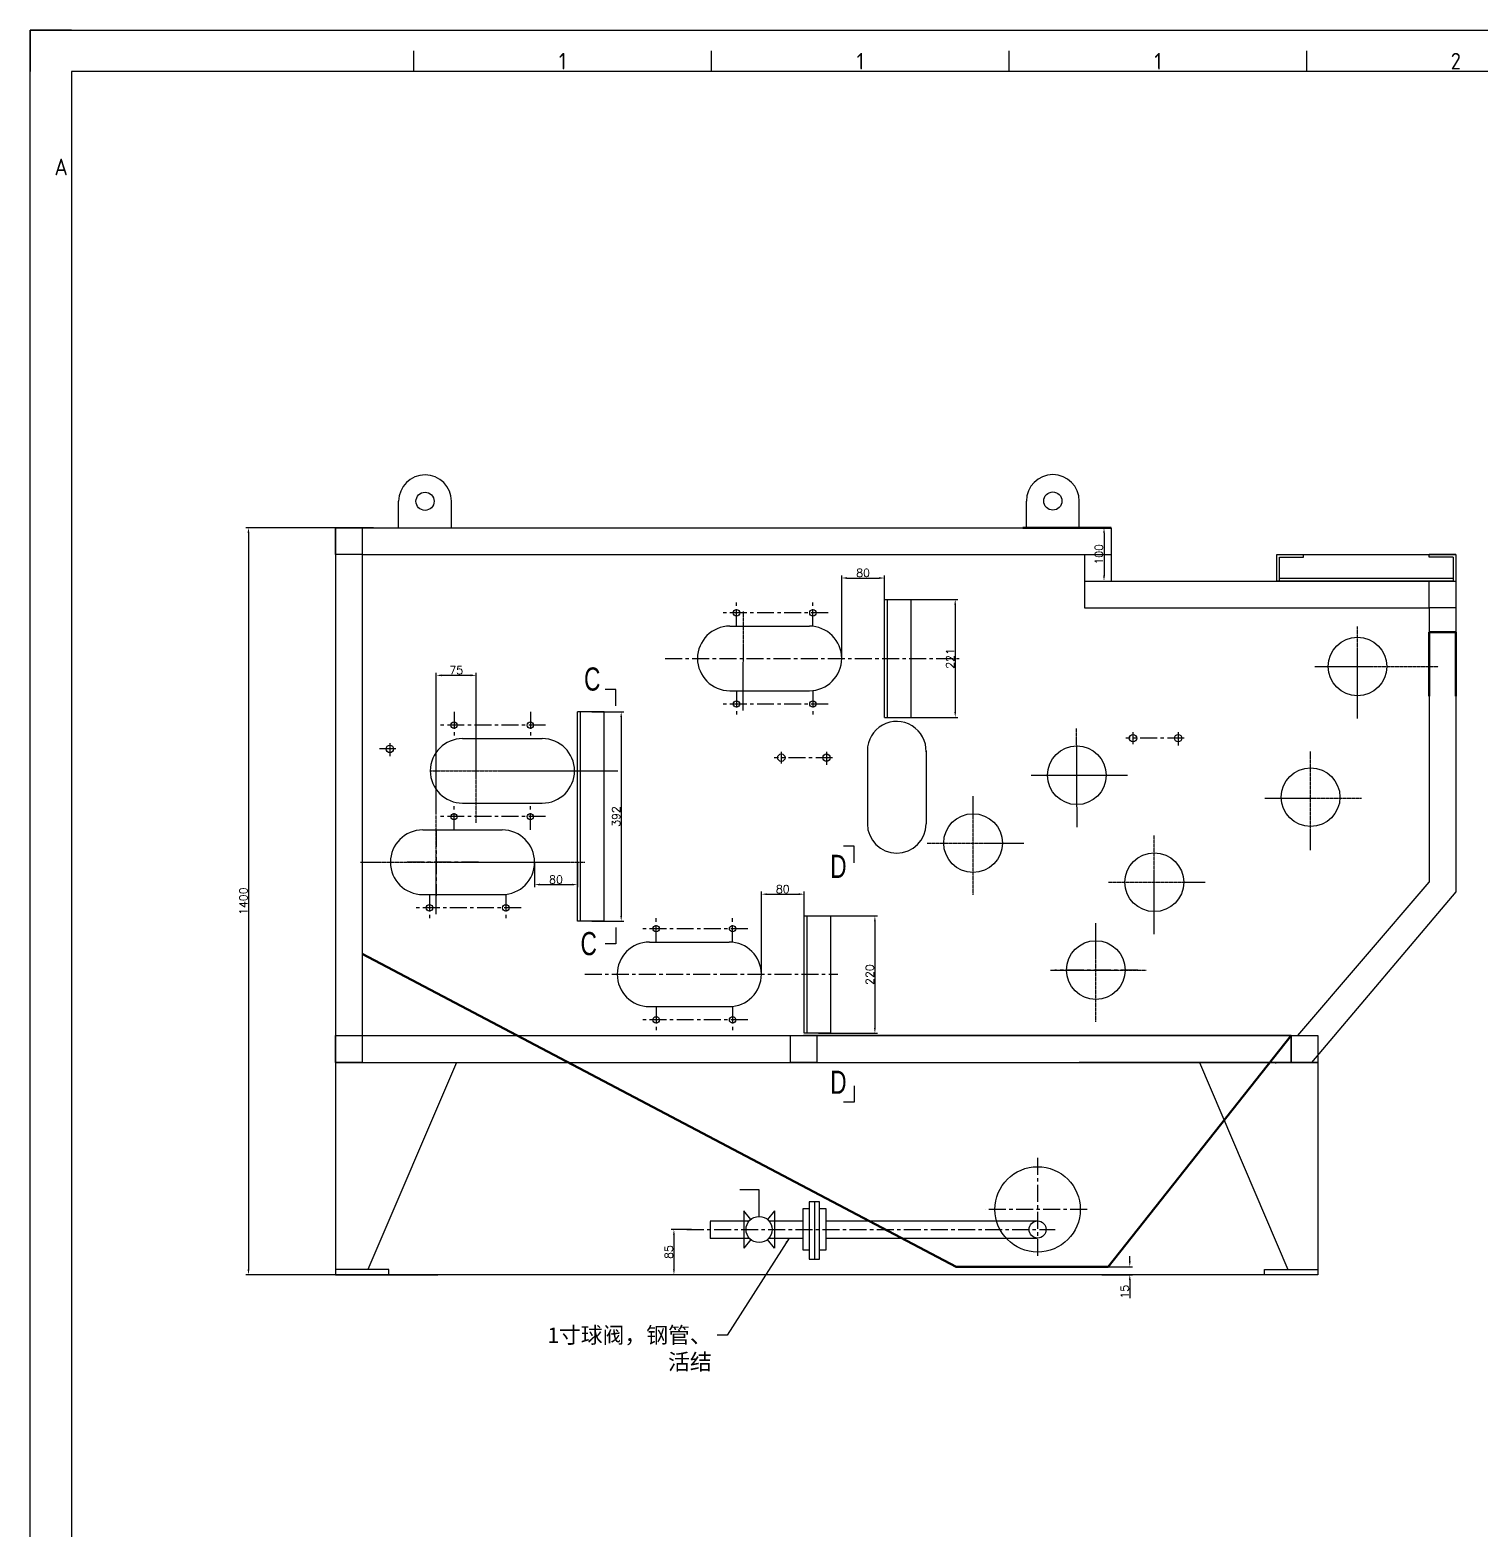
# Model space of a CAD drawing. Header units: inches. Extents: x -166203 to -65610, y -6981 to 11093.
# Drawn here: x -84810 to -82089, y 3787 to 6600 of the extents above; entities that cross this region are included whole.
import ezdxf
from ezdxf.enums import TextEntityAlignment as Align

# ---------------------------------------------------------------- set-up
doc = ezdxf.new("R2010")
doc.units = ezdxf.units.IN
doc.header["$MEASUREMENT"] = 0
doc.linetypes.add('CENTERX2', pattern=[101.6, 63.5, -12.7, 12.7, -12.7])
doc.linetypes.add('HIDDEN2', pattern=[0.1875, 0.125, -0.0625])
doc.layers.get('0').update_dxf_attribs({"lineweight": 25})
doc.layers.get('Defpoints').update_dxf_attribs({"color": 5})
doc.layers.add('BODY', color=4, linetype='Continuous', lineweight=50)
for name, color, linetype in [('FRAME035', 2, 'Continuous'), ('ZHU', 7, 'Continuous'), ('中心线', 1, 'CENTERX2'), ('细线', 30, 'Continuous'), ('虚线', 3, 'HIDDEN2')]:
    doc.layers.add(name, color=color, linetype=linetype)
doc.styles.add('ISOCP', font='isocp.shx')
doc.styles.get("Standard").update_dxf_attribs({"font": 'txt.shx', "bigfont": 'whgtxt.shx'})
doc.styles.add('宋体', font='txt.shx', dxfattribs={"width": 0.7, "bigfont": 'whgtxt.shx'})
doc.dimstyles.get("Standard").update_dxf_attribs({"dimtxt": 15, "dimasz": 10, "dimexe": 5, "dimexo": 2, "dimgap": 2, "dimtad": 1, "dimdec": 0, "dimzin": 0, "dimdsep": 46, "dimtxsty": 'Standard', "dimcen": 0.09, "dimclrd": 4, "dimclre": 4, "dimclrt": 4, "dimadec": 1, "dimazin": 0, "dimtfac": 1, "dimtdec": 0, "dimtofl": 0, "dimtmove": 0, "dimatfit": 3, "dimfxl": 0, "dimtolj": 1, "dimtzin": 0, "dimarcsym": 0})

# ---------------------------------------------------------------- blocks, each defined once
blk = doc.blocks.new('*D96')
at = {"layer": 'BODY', "color": 4, "lineweight": -2, "ltscale": 0.5}
for p, q in [((-84048.8, 5130.2), (-84048.8, 5395.8)), ((-83984, 5390.8), (-84038.8, 5390.8)), ((-83974, 5296.1), (-83974, 5395.8))]:
    blk.add_line(p, q, dxfattribs=at)
at = {"layer": 'BODY', "color": 4, "ltscale": 0.5}
for points in [[(-84038.8, 5392.5), (-84038.8, 5389.1), (-84048.8, 5390.8)], [(-83984, 5392.5), (-83984, 5389.1), (-83974, 5390.8)]]:
    blk.add_solid(points, dxfattribs=at)
at = {"layer": 'Defpoints', "color": 0, "ltscale": 0.5}
for p in [(-84048.8, 5390.8), (-83974, 5294.1), (-84048.8, 5128.2)]:
    blk.add_point(p, dxfattribs=at)
at = {"layer": 'BODY', "color": 4, "ltscale": 0.5, "insert": (-84011.4, 5400.3), "char_height": 15, "attachment_point": 5}
blk.add_mtext('\\A1;75', dxfattribs=at)
blk = doc.blocks.new('*D97')
at = {"color": 4, "lineweight": -2, "ltscale": 0.5}
for p, q in [((-82801.4, 4282.4), (-82744.1, 4282.4)), ((-82749.1, 4292.4), (-82749.1, 4302.4)), ((-82801.4, 4267.5), (-82744.1, 4267.5)), ((-82749.1, 4257.5), (-82749.1, 4223.5))]:
    blk.add_line(p, q, dxfattribs=at)
at = {"color": 4, "ltscale": 0.5}
for points in [[(-82750.8, 4292.4), (-82747.4, 4292.4), (-82749.1, 4282.4)], [(-82750.8, 4257.5), (-82747.4, 4257.5), (-82749.1, 4267.5)]]:
    blk.add_solid(points, dxfattribs=at)
at = {"layer": 'Defpoints', "color": 0, "ltscale": 0.5}
for p in [(-82803.4, 4282.4), (-82803.4, 4267.5), (-82749.1, 4267.5)]:
    blk.add_point(p, dxfattribs=at)
at = {"color": 4, "ltscale": 0.5, "insert": (-82758.6, 4235.5), "char_height": 15, "attachment_point": 5, "rotation": 90}
blk.add_mtext('\\A1;15', dxfattribs=at)
blk = doc.blocks.new('*D98')
at = {"color": 4, "lineweight": -2, "ltscale": 0.5}
for p, q in [((-83570.2, 4352.2), (-83608.4, 4352.2)), ((-83603.4, 4342.2), (-83603.4, 4277.5)), ((-83570.2, 4267.5), (-83608.4, 4267.5))]:
    blk.add_line(p, q, dxfattribs=at)
at = {"color": 4, "ltscale": 0.5}
for points in [[(-83605, 4342.2), (-83601.7, 4342.2), (-83603.4, 4352.2)], [(-83605, 4277.5), (-83601.7, 4277.5), (-83603.4, 4267.5)]]:
    blk.add_solid(points, dxfattribs=at)
at = {"layer": 'Defpoints', "color": 0, "ltscale": 0.5}
for p in [(-83568.2, 4352.2), (-83603.4, 4267.5), (-83568.2, 4267.5)]:
    blk.add_point(p, dxfattribs=at)
at = {"color": 4, "ltscale": 0.5, "insert": (-83612.9, 4309.8), "char_height": 15, "attachment_point": 5, "rotation": 90}
blk.add_mtext('\\A1;85', dxfattribs=at)
blk = doc.blocks.new('*D99')
at = {"color": 4, "lineweight": -2, "ltscale": 0.5}
for p, q in [((-82795.3, 5667.5), (-82802.4, 5667.5)), ((-82797.4, 5657.5), (-82797.4, 5577.5)), ((-82797.1, 5567.5), (-82792.4, 5567.5))]:
    blk.add_line(p, q, dxfattribs=at)
at = {"color": 4, "ltscale": 0.5}
for points in [[(-82799, 5657.5), (-82795.7, 5657.5), (-82797.4, 5667.5)], [(-82799, 5577.5), (-82795.7, 5577.5), (-82797.4, 5567.5)]]:
    blk.add_solid(points, dxfattribs=at)
at = {"layer": 'Defpoints', "color": 0, "ltscale": 0.5}
for p in [(-82793.3, 5667.5), (-82799.1, 5567.5), (-82797.4, 5567.5)]:
    blk.add_point(p, dxfattribs=at)
at = {"color": 4, "ltscale": 0.5, "insert": (-82806.9, 5617.5), "char_height": 15, "attachment_point": 5, "rotation": 90}
blk.add_mtext('\\A1;100', dxfattribs=at)
blk = doc.blocks.new('*D100')
at = {"color": 4, "lineweight": -2, "ltscale": 0.5}
for p, q in [((-84166.1, 5667.5), (-84405.7, 5667.5)), ((-84400.7, 5657.5), (-84400.7, 4277.5)), ((-84103.4, 4267.5), (-84405.7, 4267.5))]:
    blk.add_line(p, q, dxfattribs=at)
at = {"color": 4, "ltscale": 0.5}
for points in [[(-84402.4, 5657.5), (-84399, 5657.5), (-84400.7, 5667.5)], [(-84402.4, 4277.5), (-84399, 4277.5), (-84400.7, 4267.5)]]:
    blk.add_solid(points, dxfattribs=at)
at = {"layer": 'Defpoints', "color": 0, "ltscale": 0.5}
for p in [(-84164.1, 5667.5), (-84400.7, 4267.5), (-84101.4, 4267.5)]:
    blk.add_point(p, dxfattribs=at)
at = {"color": 4, "ltscale": 0.5, "insert": (-84410.2, 4967.5), "char_height": 15, "attachment_point": 5, "rotation": 90}
blk.add_mtext('\\A1;1400', dxfattribs=at)
blk = doc.blocks.new('*D95')
at = {"color": 4, "lineweight": -2, "ltscale": 0.5}
for p, q in [((-83757.3, 5322.5), (-83697.2, 5322.5)), ((-83702.2, 5312.5), (-83702.2, 4940)), ((-83757.3, 4930), (-83697.2, 4930))]:
    blk.add_line(p, q, dxfattribs=at)
at = {"color": 4, "ltscale": 0.5}
for points in [[(-83703.9, 5312.5), (-83700.6, 5312.5), (-83702.2, 5322.5)], [(-83703.9, 4940), (-83700.6, 4940), (-83702.2, 4930)]]:
    blk.add_solid(points, dxfattribs=at)
at = {"layer": 'Defpoints', "color": 0, "ltscale": 0.5}
for p in [(-83759.3, 5322.5), (-83759.3, 4930), (-83702.2, 4930)]:
    blk.add_point(p, dxfattribs=at)
at = {"color": 4, "ltscale": 0.5, "insert": (-83711.7, 5126.3), "char_height": 15, "attachment_point": 5, "rotation": 90}
blk.add_mtext('\\A1;392', dxfattribs=at)
blk = doc.blocks.new('*D101')
at = {"color": 4, "lineweight": -2, "ltscale": 0.5}
for p, q in [((-83332.3, 4940), (-83221.8, 4940)), ((-83226.8, 4930), (-83226.8, 4730)), ((-83332.3, 4720), (-83221.8, 4720))]:
    blk.add_line(p, q, dxfattribs=at)
at = {"color": 4, "ltscale": 0.5}
for points in [[(-83228.4, 4930), (-83225.1, 4930), (-83226.8, 4940)], [(-83228.4, 4730), (-83225.1, 4730), (-83226.8, 4720)]]:
    blk.add_solid(points, dxfattribs=at)
at = {"layer": 'Defpoints', "color": 0, "ltscale": 0.5}
for p in [(-83334.3, 4940), (-83334.3, 4720), (-83226.8, 4720)]:
    blk.add_point(p, dxfattribs=at)
at = {"color": 4, "ltscale": 0.5, "insert": (-83236.3, 4830), "char_height": 15, "attachment_point": 5, "rotation": 90}
blk.add_mtext('\\A1;220', dxfattribs=at)
blk = doc.blocks.new('*D104')
at = {"color": 4, "lineweight": -2, "ltscale": 0.5}
for p, q in [((-83439.5, 4832.5), (-83439.5, 4985.6)), ((-83429.5, 4980.6), (-83369.3, 4980.6)), ((-83359.3, 4847.5), (-83359.3, 4985.6))]:
    blk.add_line(p, q, dxfattribs=at)
at = {"color": 4, "ltscale": 0.5}
for points in [[(-83429.5, 4982.3), (-83429.5, 4979), (-83439.5, 4980.6)], [(-83369.3, 4982.3), (-83369.3, 4979), (-83359.3, 4980.6)]]:
    blk.add_solid(points, dxfattribs=at)
at = {"layer": 'Defpoints', "color": 0, "ltscale": 0.5}
for p in [(-83359.3, 4980.6), (-83359.3, 4845.5), (-83439.5, 4830.5)]:
    blk.add_point(p, dxfattribs=at)
at = {"color": 4, "ltscale": 0.5, "insert": (-83399.4, 4990.1), "char_height": 15, "attachment_point": 5}
blk.add_mtext('\\A1;80', dxfattribs=at)
blk = doc.blocks.new('*D105')
at = {"color": 4, "lineweight": -2, "ltscale": 0.5}
for p, q in [((-83181.8, 5533), (-83071.2, 5533)), ((-83076.2, 5523), (-83076.2, 5322)), ((-83181.8, 5312), (-83071.2, 5312))]:
    blk.add_line(p, q, dxfattribs=at)
at = {"color": 4, "ltscale": 0.5}
for points in [[(-83077.9, 5523), (-83074.6, 5523), (-83076.2, 5533)], [(-83077.9, 5322), (-83074.6, 5322), (-83076.2, 5312)]]:
    blk.add_solid(points, dxfattribs=at)
at = {"layer": 'Defpoints', "color": 0, "ltscale": 0.5}
for p in [(-83183.8, 5533), (-83183.8, 5312), (-83076.2, 5312)]:
    blk.add_point(p, dxfattribs=at)
at = {"color": 4, "ltscale": 0.5, "insert": (-83085.7, 5422.5), "char_height": 15, "attachment_point": 5, "rotation": 90}
blk.add_mtext('\\A1;221', dxfattribs=at)
blk = doc.blocks.new('*D106')
at = {"color": 4, "lineweight": -2, "ltscale": 0.5}
for p, q in [((-83289, 5424.5), (-83289, 5578.2)), ((-83279, 5573.2), (-83218.8, 5573.2)), ((-83208.8, 5440.1), (-83208.8, 5578.2))]:
    blk.add_line(p, q, dxfattribs=at)
at = {"color": 4, "ltscale": 0.5}
for points in [[(-83279, 5574.9), (-83279, 5571.5), (-83289, 5573.2)], [(-83218.8, 5574.9), (-83218.8, 5571.5), (-83208.8, 5573.2)]]:
    blk.add_solid(points, dxfattribs=at)
at = {"layer": 'Defpoints', "color": 0, "ltscale": 0.5}
for p in [(-83208.8, 5573.2), (-83208.8, 5438.1), (-83289, 5422.5)]:
    blk.add_point(p, dxfattribs=at)
at = {"color": 4, "ltscale": 0.5, "insert": (-83248.9, 5582.7), "char_height": 15, "attachment_point": 5}
blk.add_mtext('\\A1;80', dxfattribs=at)
blk = doc.blocks.new('*D163')
at = {"color": 4, "lineweight": -2, "ltscale": 0.5}
for p, q in [((-83864.5, 5038.5), (-83864.5, 4993.6)), ((-83784.3, 5038.5), (-83784.3, 4993.6)), ((-83854.5, 4998.6), (-83794.3, 4998.6))]:
    blk.add_line(p, q, dxfattribs=at)
at = {"color": 4, "ltscale": 0.5}
for points in [[(-83854.5, 5000.3), (-83854.5, 4996.9), (-83864.5, 4998.6)], [(-83794.3, 5000.3), (-83794.3, 4996.9), (-83784.3, 4998.6)]]:
    blk.add_solid(points, dxfattribs=at)
at = {"layer": 'Defpoints', "color": 0, "ltscale": 0.5}
for p in [(-83864.5, 5040.5), (-83784.3, 5040.5), (-83784.3, 4998.6)]:
    blk.add_point(p, dxfattribs=at)
at = {"color": 4, "ltscale": 0.5, "insert": (-83824.4, 5008.1), "char_height": 15, "attachment_point": 5}
blk.add_mtext('\\A1;80', dxfattribs=at)

msp = doc.modelspace()

# ---------------------------------------------------------------- linework, layer by layer
at = {"color": 3, "linetype": 'Continuous'}
for p, q in [((-84810.1, 6600.2), (-84810.1, 6522.5)), ((-84732.3, 6600.2), (-84810.1, 6600.2)), ((-84090.8, 6522.5), (-84090.8, 6561.4)), ((-83532.9, 6522.5), (-83532.9, 6561.4)), ((-82975, 6522.5), (-82975, 6561.4)), ((-82417, 6522.5), (-82417, 6561.4))]:
    msp.add_line(p, q, dxfattribs=at)
at = {"color": 2, "linetype": 'Continuous'}
for p, q in [((-77665.4, 6522.5), (-84732.3, 6522.5)), ((-84732.3, 6522.5), (-84732.3, 1051.9))]:
    msp.add_line(p, q, dxfattribs=at)
at = {"ltscale": 0.03}
for p, q in [((-84237.8, 5667.5), (-84237.8, 4665.5)), ((-84237.8, 5667.5), (-82783.8, 5667.5)), ((-82783.8, 5667.5), (-82783.8, 5567.5)), ((-84187.8, 5617.5), (-82783.8, 5617.5)), ((-84187.8, 5617.5), (-84187.8, 4715.5)), ((-82833.8, 5617.5), (-82833.8, 5567.5)), ((-82833.8, 5567.5), (-82137.8, 5567.5)), ((-82833.8, 5567.5), (-82833.8, 5517.5)), ((-82137.8, 5567.5), (-82137.8, 4984.8)), ((-82833.8, 5517.5), (-82783.8, 5517.5)), ((-82783.8, 5517.5), (-82187.8, 5517.5)), ((-82187.8, 5517.5), (-82187.8, 5002.9)), ((-82137.8, 4984.8), (-82408.6, 4665.5)), ((-84187.8, 4715.5), (-82415.2, 4715.5)), ((-84237.8, 4665.5), (-82396.6, 4665.5)), ((-84237.8, 4665.5), (-84237.8, 4267.5)), ((-84237.8, 4665.5), (-83875.8, 4665.5)), ((-84011.1, 4665.5), (-84176.9, 4277.5)), ((-82396.6, 4665.5), (-82843.8, 4665.5)), ((-82618.6, 4665.5), (-82452.9, 4277.5)), ((-82396.6, 4665.5), (-82396.6, 4267.5)), ((-82396.6, 4267.5), (-84253.2, 4267.5)), ((-84237.8, 4267.5), (-84045.8, 4267.5)), ((-82396.6, 4267.5), (-82496.6, 4267.5))]:
    msp.add_line(p, q, dxfattribs=at)
at = {"ltscale": 0.5}
for p, q in [((-83208.8, 5312), (-83208.8, 5533)), ((-83208.8, 5533), (-83158.8, 5533)), ((-83203.8, 5533), (-83203.8, 5312)), ((-83158.8, 5312), (-83158.8, 5533)), ((-83498.7, 5483), (-83349.5, 5483)), ((-83712, 5364.4), (-83732.1, 5364.4)), ((-83712, 5333.6), (-83712, 5364.4)), ((-83498.7, 5362), (-83349.5, 5362)), ((-83784.3, 4930), (-83784.3, 5322.5)), ((-83734.3, 5322.5), (-83784.3, 5322.5)), ((-83779.3, 5322.5), (-83779.3, 4930)), ((-83734.3, 4930), (-83734.3, 5322.5)), ((-83208.8, 5312), (-83158.8, 5312)), ((-83999.4, 5272.3), (-83850.2, 5272.3)), ((-83999.4, 5151.3), (-83850.2, 5151.3)), ((-84074.2, 5101), (-83925, 5101)), ((-83265.3, 5070.5), (-83285.4, 5070.5)), ((-83265.3, 5039.7), (-83265.3, 5070.5)), ((-84074.2, 4980), (-83925, 4980)), ((-83734.3, 4930), (-83784.3, 4930)), ((-83359.3, 4720), (-83359.3, 4940)), ((-83359.3, 4940), (-83309.3, 4940)), ((-83354.3, 4940), (-83354.3, 4720)), ((-83309.3, 4720), (-83309.3, 4940)), ((-83712, 4918.4), (-83712, 4887.7)), ((-83712, 4887.7), (-83732.1, 4887.7)), ((-83649.2, 4891), (-83500, 4891)), ((-83649.2, 4770), (-83500, 4770)), ((-83309.3, 4720), (-83359.3, 4720)), ((-83265.3, 4621.3), (-83265.3, 4590.6)), ((-83265.3, 4590.6), (-83285.4, 4590.6)), ((-83443.8, 4426.6), (-83480, 4426.6)), ((-83443.8, 4376.7), (-83443.8, 4426.6)), ((-83340.2, 4404), (-83340.2, 4296.4)), ((-83535.2, 4367.2), (-83535.2, 4335.2)), ((-83472.5, 4387), (-83472.5, 4317.3)), ((-83459.3, 4371.1), (-83472.5, 4387)), ((-83415, 4387), (-83428.2, 4371.1)), ((-83415, 4387), (-83415, 4317.3)), ((-83459.3, 4333.3), (-83472.5, 4317.3)), ((-83415, 4317.3), (-83428.2, 4333.3)), ((-84137.8, 4277.5), (-84237.8, 4277.5)), ((-84137.8, 4267.5), (-84137.8, 4277.5)), ((-82496.6, 4267.5), (-82496.6, 4277.5)), ((-82496.6, 4277.5), (-82396.6, 4277.5))]:
    msp.add_line(p, q, dxfattribs=at)
at = {"ltscale": 10}
for p, q in [((-83535.2, 4368.2), (-83462.3, 4368.2)), ((-83425.2, 4368.2), (-83362, 4368.2)), ((-83318.3, 4368.2), (-82921.8, 4368.2)), ((-83535.2, 4336.2), (-83462.3, 4336.2)), ((-83425.2, 4336.2), (-83362, 4336.2)), ((-83318.3, 4336.2), (-82921.8, 4336.2))]:
    msp.add_line(p, q, dxfattribs=at)
at = {"ltscale": 0.5}
for points in [[(-83349.9, 4390.8), (-83362, 4390.8), (-83362, 4314), (-83349.9, 4314)], [(-83330.4, 4314), (-83318.3, 4314), (-83318.3, 4390.8), (-83330.4, 4390.8)]]:
    msp.add_lwpolyline(points, dxfattribs=at)
msp.add_lwpolyline([(-83330.4, 4404), (-83349.9, 4404), (-83349.9, 4296.4), (-83330.4, 4296.4)], close=True, dxfattribs=at)
for centre, radius in [((-83486.1, 5508), 6), ((-83342.9, 5508), 6), ((-82322.2, 5407.5), 55), ((-83486.1, 5337), 6), ((-83342.9, 5337), 6), ((-84015.5, 5297.5), 6), ((-83872.4, 5297.5), 6), ((-82743.1, 5273), 7), ((-82658.4, 5273), 7), ((-84135.8, 5252.9), 7), ((-83402.1, 5236.5), 7), ((-83317.4, 5236.5), 7), ((-82848.3, 5203.5), 55), ((-82410.2, 5162.5), 55), ((-84015.5, 5126), 6), ((-83872.4, 5126), 6), ((-83042.8, 5076.5), 55), ((-82703.1, 5003), 55), ((-84061.6, 4955), 6), ((-83918.4, 4955), 6), ((-83636.6, 4916), 6), ((-83493.4, 4916), 6), ((-82812.8, 4838.5), 55), ((-83636.6, 4745), 6), ((-83493.4, 4745), 6), ((-82921.8, 4389.9), 80), ((-83443.8, 4352.2), 24.5), ((-82921.8, 4352.2), 16)]:
    msp.add_circle(centre, radius, dxfattribs=at)
for centre, start, end in [((-83498.7, 5422.5), 90, 270), ((-83349.5, 5422.5), 270, 90), ((-83999.4, 5211.8), 90, 270), ((-83850.2, 5211.8), 270, 90), ((-84074.2, 5040.5), 90, 270), ((-83925, 5040.5), 270, 90), ((-83649.2, 4830.5), 90, 270), ((-83500, 4830.5), 270, 90)]:
    msp.add_arc(centre, 60.5, start, end, dxfattribs=at)
at = {"layer": 'BODY', "ltscale": 2}
for p, q in [((-82783.8, 5667.5), (-82949.8, 5667.5)), ((-82137.8, 5471.5), (-82187.8, 5471.5)), ((-82187.8, 5471.5), (-82187.8, 5351.5)), ((-82137.8, 5471.5), (-82162.8, 5471.5)), ((-82137.8, 5351.5), (-82137.8, 5471.5)), ((-83074.5, 4282.4), (-84187.8, 4869.1)), ((-82789.8, 4282.4), (-82446.6, 4715.5)), ((-83074.5, 4282.4), (-82789.8, 4282.4))]:
    msp.add_line(p, q, dxfattribs=at)
at = {"layer": 'FRAME035', "color": 3}
for p, q in [((-84810.1, 6600.2), (-77587.7, 6600.2)), ((-84810.1, 974.1), (-84810.1, 6600.2))]:
    msp.add_line(p, q, dxfattribs=at)
at = {"layer": 'FRAME035', "ltscale": 2}
msp.add_line((-82473.4, 4665.5), (-82476.1, 4663.2), dxfattribs=at)
at = {"layer": 'ZHU', "ltscale": 2}
for p, q in [((-82434.1, 4715.5), (-82187.8, 5002.9)), ((-82446.6, 4715.5), (-83360.8, 4715.5)), ((-82446.6, 4715.5), (-82446.6, 4665.5))]:
    msp.add_line(p, q, dxfattribs=at)
at = {"layer": '中心线', "ltscale": 0.5}
for p, q in [((-83486.1, 5483), (-83486.1, 5533)), ((-83342.9, 5483), (-83342.9, 5533)), ((-83314.3, 5508), (-83516.4, 5508)), ((-83619.7, 5422.5), (-83069.1, 5422.5)), ((-83486.1, 5362), (-83486.1, 5312)), ((-83342.9, 5362), (-83342.9, 5312)), ((-84015.5, 5322.5), (-84015.5, 5272.5)), ((-83872.4, 5322.5), (-83872.4, 5272.5)), ((-83314.3, 5337), (-83516.4, 5337)), ((-83843.8, 5297.5), (-84045.9, 5297.5)), ((-84135.8, 5263.9), (-84135.8, 5239.5)), ((-82646.9, 5273), (-82756.6, 5273)), ((-82743.1, 5284), (-82743.1, 5261.9)), ((-82658.4, 5284), (-82658.4, 5259.6)), ((-84124.3, 5252.9), (-84154.9, 5252.9)), ((-83305.9, 5236.5), (-83415.6, 5236.5)), ((-83402.1, 5247.4), (-83402.1, 5225.3)), ((-83317.4, 5247.4), (-83317.4, 5223)), ((-84015.5, 5101), (-84015.5, 5151)), ((-83872.4, 5101), (-83872.4, 5151)), ((-83843.8, 5126), (-84045.9, 5126)), ((-84048.8, 5100.9), (-84048.8, 4977.5)), ((-83969.9, 5040.5), (-84105.3, 5040.5)), ((-84061.6, 4980), (-84061.6, 4930)), ((-83918.4, 4980), (-83918.4, 4930)), ((-83889.8, 4955), (-84092, 4955)), ((-83636.6, 4891), (-83636.6, 4941)), ((-83493.4, 4891), (-83493.4, 4941)), ((-83464.8, 4916), (-83667, 4916)), ((-82733.8, 4838.5), (-82889.8, 4838.5)), ((-83770.5, 4830.5), (-83296.1, 4830.5)), ((-83636.6, 4770), (-83636.6, 4720)), ((-83493.4, 4770), (-83493.4, 4720)), ((-83464.8, 4745), (-83667, 4745)), ((-82921.8, 4486.7), (-82921.8, 4297.5)), ((-82828.8, 4389.9), (-83019.6, 4389.9)), ((-83578.9, 4352.2), (-82889.1, 4352.2))]:
    msp.add_line(p, q, dxfattribs=at)
at = {"layer": '中心线', "ltscale": 0.04}
for p, q in [((-83473.8, 5325.2), (-83472.8, 5510.2)), ((-82322.2, 5310.2), (-82322.2, 5482.6)), ((-82402, 5407.5), (-82170.8, 5407.5)), ((-83974, 5114.5), (-83974, 5299.5)), ((-82847.8, 5106.2), (-82848.8, 5291.2)), ((-82410.2, 5063.2), (-82410.2, 5248.2)), ((-84059.8, 5211.8), (-83708.5, 5211.8)), ((-82933.7, 5203.5), (-82753.4, 5203.5)), ((-83042.8, 4979.2), (-83042.8, 5164.2)), ((-82496, 5160.5), (-82314.8, 5160.5)), ((-84048.8, 4943.2), (-84048.8, 5128.2)), ((-83128.7, 5076.5), (-82947.4, 5076.5)), ((-82703.1, 4905.7), (-82703.1, 5090.7)), ((-84190.7, 5040.5), (-83770.1, 5040.5)), ((-82788.9, 5003), (-82607.7, 5003)), ((-82812.8, 4741.2), (-82812.8, 4926.2)), ((-82897.7, 4838.5), (-82718.4, 4838.5))]:
    msp.add_line(p, q, dxfattribs=at)
at = {"layer": '细线', "ltscale": 2}
for p, q in [((-84119.3, 5667), (-84119.3, 5717)), ((-84020.3, 5667), (-84020.3, 5717)), ((-82942.8, 5667.5), (-82942.8, 5717.5)), ((-82843.8, 5667.5), (-82843.8, 5717.5)), ((-82843.8, 5667.5), (-82942.8, 5667.5)), ((-82843.8, 5667.5), (-82893.3, 5667.5)), ((-82843.8, 5667.5), (-82888.3, 5667.5)), ((-82473.8, 5567.5), (-82473.8, 5617.5)), ((-82473.8, 5617.5), (-82137.8, 5617.5)), ((-82468.8, 5567.5), (-82468.8, 5612.5)), ((-82468.8, 5612.5), (-82423.8, 5612.5)), ((-82423.8, 5617.5), (-82373.8, 5617.5)), ((-82423.8, 5612.5), (-82423.8, 5617.5)), ((-82137.8, 5617.5), (-82187.8, 5617.5)), ((-82187.8, 5612.5), (-82187.8, 5617.5)), ((-82142.8, 5612.5), (-82187.8, 5612.5)), ((-82142.8, 5612.5), (-82142.8, 5567.5)), ((-82137.8, 5617.5), (-82137.8, 5567.5)), ((-82142.8, 5572.5), (-82468.8, 5572.5)), ((-82142.8, 5567.5), (-82473.8, 5567.5)), ((-82142.8, 5567.5), (-82137.8, 5567.5)), ((-83240.8, 5249.5), (-83240.8, 5112.5)), ((-83130.8, 5249.5), (-83130.8, 5112.5)), ((-83042.8, 5076.5), (-83042.8, 5076.5)), ((-84187.8, 4899.5), (-84187.8, 4899.5)), ((-83623.8, 4830.5), (-83623.8, 4830.5)), ((-84046.8, 4715.5), (-84046.8, 4715.5)), ((-83185.8, 4715.5), (-83185.8, 4715.5))]:
    msp.add_line(p, q, dxfattribs=at)
for centre in [(-84069.8, 5717), (-82893.3, 5717.5)]:
    msp.add_circle(centre, 17, dxfattribs=at)
for centre, radius, start, end in [((-82893.3, 5717.5), 49.5, 0, 180), ((-84069.8, 5717), 49.5, 0, 180), ((-83185.8, 5249.5), 55, 357.6973, 180), ((-83185.8, 5112.5), 55, 180, 0)]:
    msp.add_arc(centre, radius, start, end, dxfattribs=at)
at = {"layer": '虚线', "ltscale": 2}
for p, q in [((-84237.8, 5617.5), (-84237.8, 5667.5)), ((-84237.8, 5667.5), (-84212.8, 5667.5)), ((-84212.8, 5667.5), (-84187.8, 5667.5)), ((-84187.8, 5667.5), (-84187.8, 5617.5)), ((-84187.8, 5617.5), (-84237.8, 5617.5)), ((-82187.8, 5517.5), (-82187.8, 5567.5)), ((-82187.8, 5567.5), (-82162.8, 5567.5)), ((-82162.8, 5567.5), (-82137.8, 5567.5)), ((-82137.8, 5567.5), (-82137.8, 5517.5)), ((-82137.8, 5517.5), (-82187.8, 5517.5)), ((-84237.8, 4665.5), (-84237.8, 4715.5)), ((-84237.8, 4715.5), (-84212.8, 4715.5)), ((-84212.8, 4715.5), (-84187.8, 4715.5)), ((-84187.8, 4715.5), (-84187.8, 4665.5)), ((-83384.8, 4665.5), (-83384.8, 4715.5)), ((-83384.8, 4715.5), (-83360.8, 4715.5)), ((-83360.8, 4715.5), (-83335.8, 4715.5)), ((-83335.8, 4715.5), (-83335.8, 4665.5)), ((-82446.6, 4665.5), (-82446.6, 4715.5)), ((-82446.6, 4715.5), (-82421.6, 4715.5)), ((-82421.6, 4715.5), (-82396.6, 4715.5)), ((-82396.6, 4715.5), (-82396.6, 4665.5)), ((-84187.8, 4665.5), (-84237.8, 4665.5)), ((-83335.8, 4665.5), (-83384.8, 4665.5)), ((-82396.6, 4665.5), (-82446.6, 4665.5))]:
    msp.add_line(p, q, dxfattribs=at)

# ---------------------------------------------------------------- texts
at = {"color": 3, "linetype": 'Continuous', "style": 'ISOCP'}
for s, p in [('1', (-83811.9, 6541.9)), ('1', (-83253.9, 6541.9)), ('1', (-82696, 6541.9)), ('2', (-82138.1, 6541.9)), ('A', (-84751.8, 6343.6))]:
    msp.add_text(s, height=31.1, dxfattribs=at).set_placement(p, align=Align.MIDDLE)
at = {"ltscale": 0.5, "char_height": 43.36, "width": 387.334, "style": '宋体'}
for s, insert, attachment_point in [('{\\fArial|b0|i0|c0|p32;C}', (-83771.8, 5405.6), 1), ('{\\fArial|b0|i0|c0|p32;D}', (-83310.4, 5011.1), 7), ('{\\fArial|b0|i0|c0|p32;C}', (-83778.4, 4909.7), 1), ('{\\fArial|b0|i0|c0|p32;D}', (-83310.4, 4649.9), 1)]:
    msp.add_mtext(s, dxfattribs=dict(at, insert=insert, attachment_point=attachment_point))
at = {"color": 4, "ltscale": 0.5, "insert": (-83532.5, 4169.3), "char_height": 30, "width": 306.267, "attachment_point": 3}
msp.add_mtext('{\\fSimSun|b0|i0|c134|p2;1寸球阀，钢管、活结}', dxfattribs=at)

# ---------------------------------------------------------------- dimensions: what is measured, and where the dimension line sits
at = {"ltscale": 0.5}
for base, p1, p2, picture, middle in [((-84400.7, 4267.5), (-84164.1, 5667.5), (-84101.4, 4267.5), '*D100', (-84410.2, 4967.5)), ((-82797.4, 5567.5), (-82793.3, 5667.5), (-82799.1, 5567.5), '*D99', (-82806.9, 5617.5)), ((-83076.2, 5312), (-83183.8, 5533), (-83183.8, 5312), '*D105', (-83085.7, 5422.5)), ((-83702.2373, 4930.0088), (-83759.3489, 5322.496), (-83759.3489, 4930.0088), '*D95', (-83711.7373, 5126.2524)), ((-83226.8, 4720), (-83334.3, 4940), (-83334.3, 4720), '*D101', (-83236.3, 4830)), ((-83603.4, 4267.5), (-83568.2, 4352.2), (-83568.2, 4267.5), '*D98', (-83612.9, 4309.8)), ((-82749.1, 4267.5), (-82803.4, 4282.4), (-82803.4, 4267.5), '*D97', (-82758.6, 4235.5))]:
    dim = msp.add_linear_dim(base=base, p1=p1, p2=p2, angle=90, dimstyle='Standard', dxfattribs=at)
    dim.commit()
    dim.dimension.update_dxf_attribs({"geometry": picture, "text_midpoint": middle})
for base, p1, p2, picture, middle in [((-83208.8, 5573.2), (-83289, 5422.5), (-83208.8, 5438.1), '*D106', (-83248.9, 5582.7)), ((-83784.3, 4998.6), (-83864.5, 5040.5), (-83784.3, 5040.5), '*D163', (-83824.4, 5008.1)), ((-83359.3, 4980.6), (-83439.5, 4830.5), (-83359.3, 4845.5), '*D104', (-83399.4, 4990.1))]:
    dim = msp.add_linear_dim(base=base, p1=p1, p2=p2, dimstyle='Standard', dxfattribs=at)
    dim.commit()
    dim.dimension.update_dxf_attribs({"geometry": picture, "text_midpoint": middle})
at = {"layer": 'BODY', "ltscale": 10}
dim = msp.add_linear_dim(base=(-84048.8, 5390.8), p1=(-83974, 5294.1), p2=(-84048.8, 5128.2), angle=180, dimstyle='Standard', dxfattribs=at)
dim.commit()
dim.dimension.update_dxf_attribs({"geometry": '*D96', "text_midpoint": (-84011.4, 5400.3)})

# ---------------------------------------------------------------- leaders
at = {"ltscale": 0.5, "annotation_type": 0, "has_hookline": 1, "hookline_direction": 1, "text_width": 287.7}
msp.add_leader([(-83387.4, 4336.2), (-83503.9, 4154.3), (-83522.5, 4154.3)], dimstyle='Standard', override={"dimgap": 10, "dimtad": 0}, dxfattribs=at)

doc.saveas('drawing.dxf')
